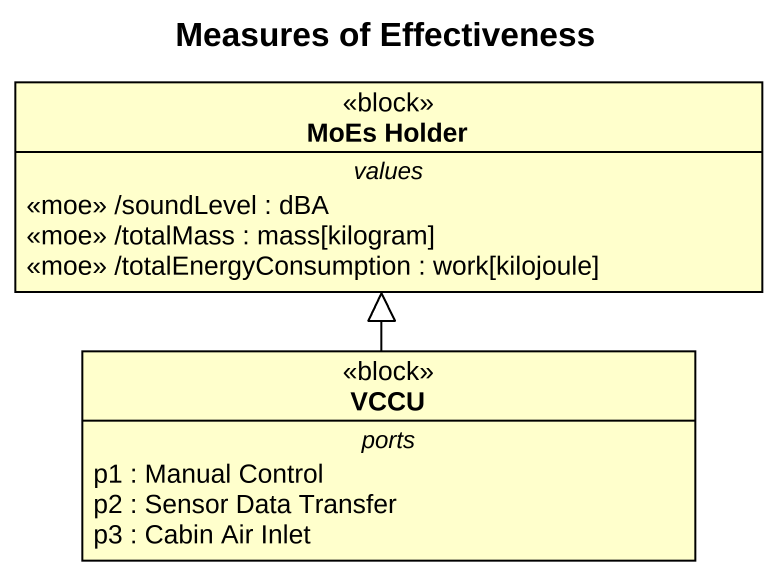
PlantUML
@startuml
title Measures of Effectiveness
hide circle
hide empty members
class "MoEs Holder" as MoEs_Holder <<block>> {
  -- values --
  <<moe>> /soundLevel : dBA
  <<moe>> /totalMass : mass[kilogram]
  <<moe>> /totalEnergyConsumption : work[kilojoule]
}
class VCCU <<block>> {
  -- ports --
  p1 : Manual Control
  p2 : Sensor Data Transfer
  p3 : Cabin Air Inlet
}
VCCU -up-|> MoEs_Holder
@enduml
